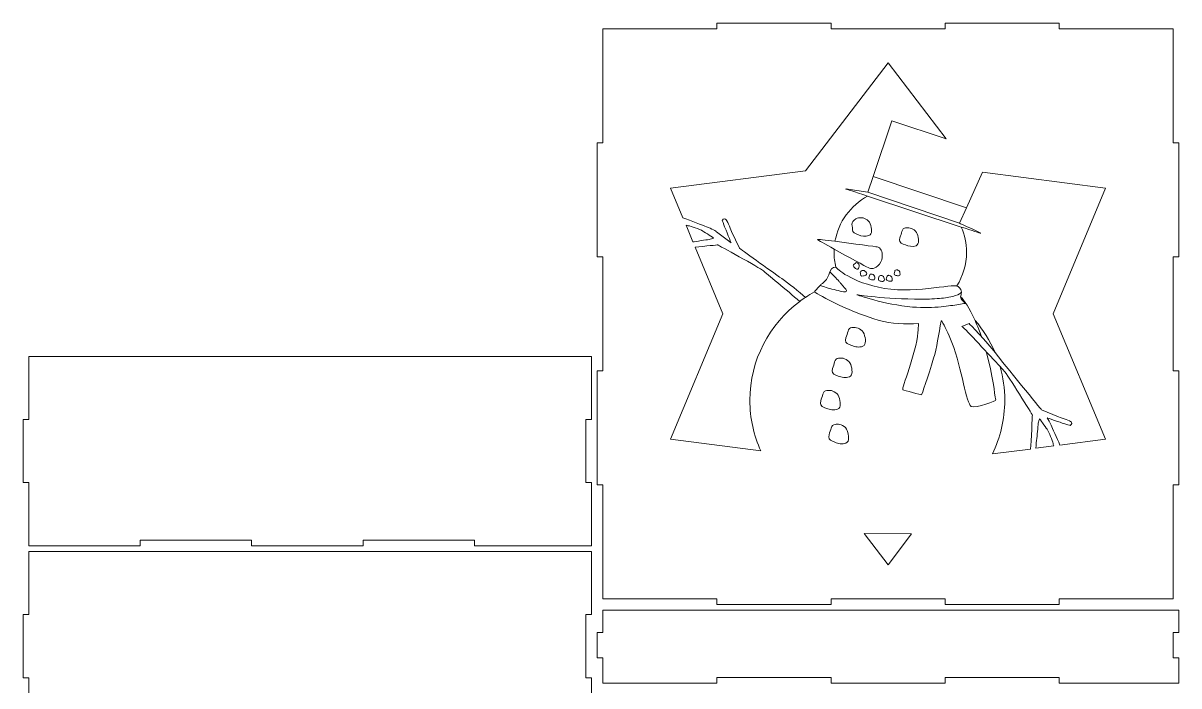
# Model space of a CAD drawing. Header units: centimetres. Extents: x -198 to 198, y -41 to 41.
# Drawn here: x -83 to -22, y -2.4 to 32.6 of the extents above; entities that cross this region are included whole.
import ezdxf

# ---------------------------------------------------------------- set-up
doc = ezdxf.new("R2010")
doc.units = ezdxf.units.CM
doc.header["$MEASUREMENT"] = 0
doc.layers.add('Camada 1', color=7, linetype='Continuous')

msp = doc.modelspace()

# ---------------------------------------------------------------- linework, layer by layer
at = {"layer": 'Camada 1', "color": 250, "lineweight": 9}
for points, knots in [([(-52.38491, 20.25711), (-52.38491, 20.25711), (-52.38491, 14.23711), (-52.38491, 14.23711), (-52.38491, 14.23711), (-52.38491, 14.23711), (-52.68491, 14.23711), (-52.68491, 14.23711), (-52.68491, 14.23711), (-52.68491, 14.23711), (-52.68491, 8.21711), (-52.68491, 8.21711), (-52.68491, 8.21711), (-52.68491, 8.21711), (-52.38491, 8.21711), (-52.38491, 8.21711), (-52.38491, 8.21711), (-52.38491, 8.21711), (-52.38491, 2.19711), (-52.38491, 2.19711), (-52.38491, 2.19711), (-52.38491, 2.19711), (-46.36491, 2.19711), (-46.36491, 2.19711), (-46.36491, 2.19711), (-46.36491, 2.19711), (-46.36491, 1.89711), (-46.36491, 1.89711), (-46.36491, 1.89711), (-46.36491, 1.89711), (-40.34491, 1.89711), (-40.34491, 1.89711), (-40.34491, 1.89711), (-40.34491, 1.89711), (-40.34491, 2.19711), (-40.34491, 2.19711), (-40.34491, 2.19711), (-40.34491, 2.19711), (-34.32491, 2.19711), (-34.32491, 2.19711), (-34.32491, 2.19711), (-34.32491, 2.19711), (-34.32491, 1.89711), (-34.32491, 1.89711), (-34.32491, 1.89711), (-34.32491, 1.89711), (-28.30491, 1.89711), (-28.30491, 1.89711), (-28.30491, 1.89711), (-28.30491, 1.89711), (-28.30491, 2.19711), (-28.30491, 2.19711), (-28.30491, 2.19711), (-28.30491, 2.19711), (-22.28491, 2.19711), (-22.28491, 2.19711), (-22.28491, 2.19711), (-22.28491, 2.19711), (-22.28491, 8.21711), (-22.28491, 8.21711), (-22.28491, 8.21711), (-22.28491, 8.21711), (-21.98491, 8.21711), (-21.98491, 8.21711), (-21.98491, 8.21711), (-21.98491, 8.21711), (-21.98491, 14.23711), (-21.98491, 14.23711), (-21.98491, 14.23711), (-21.98491, 14.23711), (-22.28491, 14.23711), (-22.28491, 14.23711), (-22.28491, 14.23711), (-22.28491, 14.23711), (-22.28491, 20.25711), (-22.28491, 20.25711), (-22.28491, 20.25711), (-22.28491, 20.25711), (-21.98491, 20.25711), (-21.98491, 20.25711), (-21.98491, 20.25711), (-21.98491, 20.25711), (-21.98491, 26.27711), (-21.98491, 26.27711), (-21.98491, 26.27711), (-21.98491, 26.27711), (-22.28491, 26.27711), (-22.28491, 26.27711), (-22.28491, 26.27711), (-22.28491, 26.27711), (-22.28491, 32.29711), (-22.28491, 32.29711), (-22.28491, 32.29711), (-22.28491, 32.29711), (-28.30491, 32.29711), (-28.30491, 32.29711), (-28.30491, 32.29711), (-28.30491, 32.29711), (-28.30491, 32.59711), (-28.30491, 32.59711), (-28.30491, 32.59711), (-28.30491, 32.59711), (-34.32491, 32.59711), (-34.32491, 32.59711), (-34.32491, 32.59711), (-34.32491, 32.59711), (-34.32491, 32.29711), (-34.32491, 32.29711), (-34.32491, 32.29711), (-34.32491, 32.29711), (-40.34491, 32.29711), (-40.34491, 32.29711), (-40.34491, 32.29711), (-40.34491, 32.29711), (-40.34491, 32.59711), (-40.34491, 32.59711), (-40.34491, 32.59711), (-40.34491, 32.59711), (-46.36491, 32.59711), (-46.36491, 32.59711), (-46.36491, 32.59711), (-46.36491, 32.59711), (-46.36491, 32.29711), (-46.36491, 32.29711), (-46.36491, 32.29711), (-46.36491, 32.29711), (-52.38491, 32.29711), (-52.38491, 32.29711), (-52.38491, 32.29711), (-52.38491, 32.29711), (-52.38491, 26.27711), (-52.38491, 26.27711), (-52.38491, 26.27711), (-52.38491, 26.27711), (-52.68491, 26.27711), (-52.68491, 26.27711), (-52.68491, 26.27711), (-52.68491, 26.27711), (-52.68491, 20.25711), (-52.68491, 20.25711), (-52.68491, 20.25711), (-52.68491, 20.25711), (-52.38491, 20.25711), (-52.38491, 20.25711)], [0, 0, 0, 0, 0.02702703, 0.02702703, 0.02702703, 0.02702703, 0.05405405, 0.05405405, 0.05405405, 0.05405405, 0.08108108, 0.08108108, 0.08108108, 0.08108108, 0.10810811, 0.10810811, 0.10810811, 0.10810811, 0.13513514, 0.13513514, 0.13513514, 0.13513514, 0.16216216, 0.16216216, 0.16216216, 0.16216216, 0.18918919, 0.18918919, 0.18918919, 0.18918919, 0.21621622, 0.21621622, 0.21621622, 0.21621622, 0.24324324, 0.24324324, 0.24324324, 0.24324324, 0.27027027, 0.27027027, 0.27027027, 0.27027027, 0.2972973, 0.2972973, 0.2972973, 0.2972973, 0.32432432, 0.32432432, 0.32432432, 0.32432432, 0.35135135, 0.35135135, 0.35135135, 0.35135135, 0.37837838, 0.37837838, 0.37837838, 0.37837838, 0.40540541, 0.40540541, 0.40540541, 0.40540541, 0.43243243, 0.43243243, 0.43243243, 0.43243243, 0.45945946, 0.45945946, 0.45945946, 0.45945946, 0.48648649, 0.48648649, 0.48648649, 0.48648649, 0.51351351, 0.51351351, 0.51351351, 0.51351351, 0.54054054, 0.54054054, 0.54054054, 0.54054054, 0.56756757, 0.56756757, 0.56756757, 0.56756757, 0.59459459, 0.59459459, 0.59459459, 0.59459459, 0.62162162, 0.62162162, 0.62162162, 0.62162162, 0.64864865, 0.64864865, 0.64864865, 0.64864865, 0.67567568, 0.67567568, 0.67567568, 0.67567568, 0.7027027, 0.7027027, 0.7027027, 0.7027027, 0.72972973, 0.72972973, 0.72972973, 0.72972973, 0.75675676, 0.75675676, 0.75675676, 0.75675676, 0.78378378, 0.78378378, 0.78378378, 0.78378378, 0.81081081, 0.81081081, 0.81081081, 0.81081081, 0.83783784, 0.83783784, 0.83783784, 0.83783784, 0.86486486, 0.86486486, 0.86486486, 0.86486486, 0.89189189, 0.89189189, 0.89189189, 0.89189189, 0.91891892, 0.91891892, 0.91891892, 0.91891892, 0.94594595, 0.94594595, 0.94594595, 0.94594595, 1, 1, 1, 1]), ([(-37.33491, 30.49711), (-37.33491, 30.49711), (-34.26347, 26.48379), (-34.26347, 26.48379), (-34.26347, 26.48379), (-34.26347, 26.48379), (-37.13312, 27.43559), (-37.13312, 27.43559), (-37.13312, 27.43559), (-37.13312, 27.43559), (-38.12169, 24.50016), (-38.12169, 24.50016), (-38.12169, 24.50016), (-38.12169, 24.50016), (-38.40119, 23.6703), (-38.40119, 23.6703), (-38.40119, 23.6703), (-38.40119, 23.6703), (-39.55919, 23.83867), (-39.55919, 23.83867), (-39.55919, 23.83867), (-39.55919, 23.83867), (-39.10281, 23.6878), (-38.4212, 23.46265), (-38.4212, 23.46265), (-39.31067, 22.96603), (-39.95533, 22.09876), (-40.13482, 21.07624), (-40.13482, 21.07624), (-40.65222, 21.14146), (-41.05535, 21.18638), (-41.05298, 21.16772), (-41.05298, 21.16772), (-41.05048, 21.14732), (-40.66161, 20.92618), (-40.18119, 20.66044), (-40.18119, 20.66044), (-40.18384, 20.6056), (-40.18518, 20.55044), (-40.18518, 20.49497), (-40.18518, 20.49497), (-40.18518, 20.22711), (-40.15356, 19.96638), (-40.09381, 19.71627), (-40.09381, 19.71627), (-40.09381, 19.71627), (-40.30002, 19.73194), (-40.40984, 19.45911), (-40.40984, 19.45911), (-40.41598, 19.44376), (-40.42191, 19.42752), (-40.42742, 19.4103), (-40.42742, 19.4103), (-40.53089, 19.08679), (-40.63443, 18.98325), (-40.80267, 18.85394), (-40.80267, 18.85394), (-40.83905, 18.82585), (-40.87911, 18.78872), (-40.91955, 18.74771), (-40.91955, 18.74771), (-41.06576, 18.59942), (-41.21652, 18.4007), (-41.21652, 18.4007), (-41.21652, 18.4007), (-41.37808, 18.31117), (-41.53545, 18.21535), (-41.68833, 18.1135), (-41.68833, 18.1135), (-42.03901, 18.41418), (-42.57201, 18.85786), (-42.94264, 19.10542), (-42.94264, 19.10542), (-43.53951, 19.50417), (-45.17397, 20.71066), (-45.17397, 20.71066), (-45.17397, 20.71066), (-45.17397, 20.71066), (-45.58857, 21.58962), (-45.58857, 21.58962), (-45.58857, 21.58962), (-45.68763, 21.80076), (-45.82086, 22.18459), (-45.91554, 22.25118), (-45.91554, 22.25118), (-46.01016, 22.31767), (-46.08113, 22.17668), (-46.08113, 22.17668), (-46.08113, 22.17668), (-46.08113, 22.17668), (-46.01711, 21.97598), (-45.96107, 21.84456), (-45.96107, 21.84456), (-45.90495, 21.7131), (-45.61659, 20.98667), (-45.61659, 20.98667), (-45.61659, 20.98667), (-45.61659, 20.98667), (-46.38692, 21.57109), (-46.38692, 21.57109), (-46.38692, 21.57109), (-46.38692, 21.57109), (-46.65333, 21.76561), (-46.91625, 21.84442), (-46.91625, 21.84442), (-47.1064, 21.90138), (-47.75106, 22.17467), (-48.16343, 22.31732), (-48.16343, 22.31732), (-48.16343, 22.31732), (-48.80971, 23.87206), (-48.80971, 23.87206), (-48.80971, 23.87206), (-48.80971, 23.87206), (-41.69531, 24.79961), (-41.69531, 24.79961), (-41.69531, 24.79961), (-41.69531, 24.79961), (-37.33491, 30.49711), (-37.33491, 30.49711)], [0, 0, 0, 0, 0.03225806, 0.03225806, 0.03225806, 0.03225806, 0.06451613, 0.06451613, 0.06451613, 0.06451613, 0.09677419, 0.09677419, 0.09677419, 0.09677419, 0.12903226, 0.12903226, 0.12903226, 0.12903226, 0.16129032, 0.16129032, 0.16129032, 0.16129032, 0.19354839, 0.19354839, 0.19354839, 0.19354839, 0.22580645, 0.22580645, 0.22580645, 0.22580645, 0.25806452, 0.25806452, 0.25806452, 0.25806452, 0.29032258, 0.29032258, 0.29032258, 0.29032258, 0.32258065, 0.32258065, 0.32258065, 0.32258065, 0.35483871, 0.35483871, 0.35483871, 0.35483871, 0.38709677, 0.38709677, 0.38709677, 0.38709677, 0.41935484, 0.41935484, 0.41935484, 0.41935484, 0.4516129, 0.4516129, 0.4516129, 0.4516129, 0.48387097, 0.48387097, 0.48387097, 0.48387097, 0.51612903, 0.51612903, 0.51612903, 0.51612903, 0.5483871, 0.5483871, 0.5483871, 0.5483871, 0.58064516, 0.58064516, 0.58064516, 0.58064516, 0.61290323, 0.61290323, 0.61290323, 0.61290323, 0.64516129, 0.64516129, 0.64516129, 0.64516129, 0.67741935, 0.67741935, 0.67741935, 0.67741935, 0.70967742, 0.70967742, 0.70967742, 0.70967742, 0.74193548, 0.74193548, 0.74193548, 0.74193548, 0.77419355, 0.77419355, 0.77419355, 0.77419355, 0.80645161, 0.80645161, 0.80645161, 0.80645161, 0.83870968, 0.83870968, 0.83870968, 0.83870968, 0.87096774, 0.87096774, 0.87096774, 0.87096774, 0.90322581, 0.90322581, 0.90322581, 0.90322581, 0.93548387, 0.93548387, 0.93548387, 0.93548387, 1, 1, 1, 1]), ([(-32.34929, 24.71808), (-32.34929, 24.71808), (-25.86011, 23.87206), (-25.86011, 23.87206), (-25.86011, 23.87206), (-25.86011, 23.87206), (-28.61407, 17.24711), (-28.61407, 17.24711), (-28.61407, 17.24711), (-28.61407, 17.24711), (-25.86011, 10.62216), (-25.86011, 10.62216), (-25.86011, 10.62216), (-25.86011, 10.62216), (-28.26095, 10.30913), (-28.26095, 10.30913), (-28.26095, 10.30913), (-28.43031, 10.70167), (-28.6693, 11.19783), (-28.72746, 11.3601), (-28.72746, 11.3601), (-28.77962, 11.50567), (-28.86851, 11.6505), (-28.93613, 11.74918), (-28.93613, 11.74918), (-28.93613, 11.74918), (-28.19559, 11.49935), (-28.06134, 11.45023), (-28.06134, 11.45023), (-27.92713, 11.40114), (-27.7234, 11.34771), (-27.7234, 11.34771), (-27.7234, 11.34771), (-27.7234, 11.34771), (-27.58625, 11.42602), (-27.65772, 11.51707), (-27.65772, 11.51707), (-27.72915, 11.60805), (-28.11939, 11.72095), (-28.33548, 11.80875), (-28.33548, 11.80875), (-28.33548, 11.80875), (-29.23501, 12.17669), (-29.23501, 12.17669), (-29.23501, 12.17669), (-29.23501, 12.17669), (-31.24183, 14.6094), (-31.67128, 15.18439), (-31.67128, 15.18439), (-31.67739, 15.19255), (-31.6836, 15.20084), (-31.68988, 15.2091), (-31.68988, 15.2091), (-31.95347, 15.82619), (-32.31058, 16.39561), (-32.74392, 16.90045), (-32.74392, 16.90045), (-33.04477, 17.58587), (-33.30702, 17.95494), (-33.50292, 18.14865), (-33.50292, 18.14865), (-33.49854, 18.2102), (-33.46911, 18.27383), (-33.46297, 18.37832), (-33.46297, 18.37832), (-33.46265, 18.38323), (-33.46251, 18.38813), (-33.46244, 18.39297), (-33.46244, 18.39297), (-33.45976, 18.60288), (-33.67005, 18.70184), (-33.67005, 18.70184), (-33.67005, 18.70184), (-33.6787, 18.70706), (-33.69006, 18.71126), (-33.70404, 18.71461), (-33.70404, 18.71461), (-33.37933, 19.2331), (-33.19215, 19.84265), (-33.19215, 20.49497), (-33.19215, 20.49497), (-33.19215, 20.96846), (-33.29078, 21.41941), (-33.46904, 21.82935), (-33.46904, 21.82935), (-32.88515, 21.63751), (-32.49067, 21.50856), (-32.44924, 21.4967), (-32.44924, 21.4967), (-32.26816, 21.445), (-33.56245, 22.02655), (-33.56245, 22.02655), (-33.56245, 22.02655), (-33.56245, 22.02655), (-33.19765, 22.83592), (-33.19765, 22.83592), (-33.19765, 22.83592), (-33.19765, 22.83592), (-32.34929, 24.71808), (-32.34929, 24.71808)], [0, 0, 0, 0, 0.03846154, 0.03846154, 0.03846154, 0.03846154, 0.07692308, 0.07692308, 0.07692308, 0.07692308, 0.11538462, 0.11538462, 0.11538462, 0.11538462, 0.15384615, 0.15384615, 0.15384615, 0.15384615, 0.19230769, 0.19230769, 0.19230769, 0.19230769, 0.23076923, 0.23076923, 0.23076923, 0.23076923, 0.26923077, 0.26923077, 0.26923077, 0.26923077, 0.30769231, 0.30769231, 0.30769231, 0.30769231, 0.34615385, 0.34615385, 0.34615385, 0.34615385, 0.38461538, 0.38461538, 0.38461538, 0.38461538, 0.42307692, 0.42307692, 0.42307692, 0.42307692, 0.46153846, 0.46153846, 0.46153846, 0.46153846, 0.5, 0.5, 0.5, 0.5, 0.53846154, 0.53846154, 0.53846154, 0.53846154, 0.57692308, 0.57692308, 0.57692308, 0.57692308, 0.61538462, 0.61538462, 0.61538462, 0.61538462, 0.65384615, 0.65384615, 0.65384615, 0.65384615, 0.69230769, 0.69230769, 0.69230769, 0.69230769, 0.73076923, 0.73076923, 0.73076923, 0.73076923, 0.76923077, 0.76923077, 0.76923077, 0.76923077, 0.80769231, 0.80769231, 0.80769231, 0.80769231, 0.84615385, 0.84615385, 0.84615385, 0.84615385, 0.88461538, 0.88461538, 0.88461538, 0.88461538, 0.92307692, 0.92307692, 0.92307692, 0.92307692, 1, 1, 1, 1]), ([(-38.76924, 22.31922), (-38.65278, 22.33217), (-38.35517, 22.22867), (-38.27757, 21.99575), (-38.27757, 21.99575), (-38.19993, 21.76286), (-38.14815, 21.45234), (-38.34225, 21.3747), (-38.34225, 21.3747), (-38.53635, 21.29706), (-38.73042, 21.34879), (-38.89861, 21.41352), (-38.89861, 21.41352), (-39.06685, 21.4782), (-39.22209, 21.52994), (-39.20914, 21.68522), (-39.20914, 21.68522), (-39.19622, 21.8405), (-39.26095, 21.94404), (-39.23504, 22.04752), (-39.23504, 22.04752), (-39.20917, 22.15103), (-39.0474, 22.26749), (-38.95684, 22.29335), (-38.95684, 22.29335), (-38.86625, 22.31926), (-38.76924, 22.31922), (-38.76924, 22.31922)], [0, 0, 0, 0, 0.125, 0.125, 0.125, 0.125, 0.25, 0.25, 0.25, 0.25, 0.375, 0.375, 0.375, 0.375, 0.5, 0.5, 0.5, 0.5, 0.625, 0.625, 0.625, 0.625, 0.75, 0.75, 0.75, 0.75, 1, 1, 1, 1]), ([(-47.63184, 21.03855), (-47.63184, 21.03855), (-47.9982, 21.9198), (-47.9982, 21.9198), (-47.9982, 21.9198), (-47.94915, 21.90702), (-47.90916, 21.89834), (-47.8846, 21.89605), (-47.8846, 21.89605), (-47.74523, 21.88296), (-47.27114, 21.71204), (-47.1178, 21.61831), (-47.1178, 21.61831), (-46.96439, 21.52454), (-46.53938, 21.25383), (-46.53938, 21.25383), (-46.53938, 21.25383), (-46.53938, 21.25383), (-46.6191, 21.21084), (-46.7225, 21.18462), (-46.7225, 21.18462), (-46.82587, 21.15833), (-47.28158, 21.10391), (-47.57517, 21.04868), (-47.57517, 21.04868), (-47.59235, 21.04547), (-47.61138, 21.04208), (-47.63184, 21.03855)], [0, 0, 0, 0, 0.125, 0.125, 0.125, 0.125, 0.25, 0.25, 0.25, 0.25, 0.375, 0.375, 0.375, 0.375, 0.5, 0.5, 0.5, 0.5, 0.625, 0.625, 0.625, 0.625, 0.75, 0.75, 0.75, 0.75, 1, 1, 1, 1]), ([(-36.28497, 21.78876), (-36.16851, 21.80168), (-35.87094, 21.69817), (-35.7933, 21.46529), (-35.7933, 21.46529), (-35.71566, 21.23237), (-35.66389, 20.92184), (-35.85799, 20.84424), (-35.85799, 20.84424), (-36.05209, 20.7666), (-36.24615, 20.81834), (-36.41435, 20.88302), (-36.41435, 20.88302), (-36.58258, 20.94775), (-36.73782, 20.99948), (-36.72487, 21.15473), (-36.72487, 21.15473), (-36.71195, 21.31001), (-36.64727, 21.41355), (-36.6214, 21.51702), (-36.6214, 21.51702), (-36.59549, 21.62053), (-36.56313, 21.73703), (-36.47258, 21.7629), (-36.47258, 21.7629), (-36.38198, 21.7888), (-36.28497, 21.78876), (-36.28497, 21.78876)], [0, 0, 0, 0, 0.125, 0.125, 0.125, 0.125, 0.25, 0.25, 0.25, 0.25, 0.375, 0.375, 0.375, 0.375, 0.5, 0.5, 0.5, 0.5, 0.625, 0.625, 0.625, 0.625, 0.75, 0.75, 0.75, 0.75, 1, 1, 1, 1]), ([(-44.04777, 10.00133), (-44.04777, 10.00133), (-48.80971, 10.62216), (-48.80971, 10.62216), (-48.80971, 10.62216), (-48.80971, 10.62216), (-46.05575, 17.24711), (-46.05575, 17.24711), (-46.05575, 17.24711), (-46.05575, 17.24711), (-47.51729, 20.763), (-47.51729, 20.763), (-47.51729, 20.763), (-46.98482, 20.82112), (-46.32548, 20.88398), (-46.32548, 20.88398), (-46.32548, 20.88398), (-46.32548, 20.88398), (-44.08899, 19.6783), (-43.91021, 19.51014), (-43.91021, 19.51014), (-43.78224, 19.38973), (-42.6757, 18.4866), (-41.99063, 17.89989), (-41.99063, 17.89989), (-43.59531, 16.69872), (-44.63011, 14.80752), (-44.63011, 12.67998), (-44.63011, 12.67998), (-44.63011, 11.72596), (-44.422, 10.81947), (-44.04777, 10.00133)], [0, 0, 0, 0, 0.11111111, 0.11111111, 0.11111111, 0.11111111, 0.22222222, 0.22222222, 0.22222222, 0.22222222, 0.33333333, 0.33333333, 0.33333333, 0.33333333, 0.44444444, 0.44444444, 0.44444444, 0.44444444, 0.55555556, 0.55555556, 0.55555556, 0.55555556, 0.66666667, 0.66666667, 0.66666667, 0.66666667, 0.77777778, 0.77777778, 0.77777778, 0.77777778, 1, 1, 1, 1]), ([(-38.93895, 19.92675), (-38.905, 19.91129), (-38.84049, 19.83443), (-38.85729, 19.75806), (-38.85729, 19.75806), (-38.87405, 19.68169), (-38.91058, 19.58834), (-38.97636, 19.59879), (-38.97636, 19.59879), (-39.04211, 19.60923), (-39.08675, 19.65508), (-39.12215, 19.70021), (-39.12215, 19.70021), (-39.15758, 19.74535), (-39.1916, 19.78484), (-39.16273, 19.82518), (-39.16273, 19.82518), (-39.13386, 19.86552), (-39.09928, 19.8833), (-39.07528, 19.90737), (-39.07528, 19.90737), (-39.05132, 19.93148), (-39.02347, 19.95801), (-38.99447, 19.95032), (-38.99447, 19.95032), (-38.96546, 19.94263), (-38.93895, 19.92675), (-38.93895, 19.92675)], [0, 0, 0, 0, 0.125, 0.125, 0.125, 0.125, 0.25, 0.25, 0.25, 0.25, 0.375, 0.375, 0.375, 0.375, 0.5, 0.5, 0.5, 0.5, 0.625, 0.625, 0.625, 0.625, 0.75, 0.75, 0.75, 0.75, 1, 1, 1, 1]), ([(-38.74002, 19.51504), (-38.70967, 19.53678), (-38.61089, 19.55432), (-38.55305, 19.5017), (-38.55305, 19.5017), (-38.49524, 19.44905), (-38.43253, 19.37081), (-38.47442, 19.31904), (-38.47442, 19.31904), (-38.51624, 19.26727), (-38.57824, 19.25146), (-38.63506, 19.24327), (-38.63506, 19.24327), (-38.69185, 19.23505), (-38.74302, 19.22527), (-38.76359, 19.27044), (-38.76359, 19.27044), (-38.78417, 19.31561), (-38.78233, 19.35443), (-38.79119, 19.38722), (-38.79119, 19.38722), (-38.80012, 19.42001), (-38.80926, 19.45738), (-38.78812, 19.47866), (-38.78812, 19.47866), (-38.76698, 19.49997), (-38.74002, 19.51504), (-38.74002, 19.51504)], [0, 0, 0, 0, 0.125, 0.125, 0.125, 0.125, 0.25, 0.25, 0.25, 0.25, 0.375, 0.375, 0.375, 0.375, 0.5, 0.5, 0.5, 0.5, 0.625, 0.625, 0.625, 0.625, 0.75, 0.75, 0.75, 0.75, 1, 1, 1, 1]), ([(-36.87775, 19.56367), (-36.84066, 19.56784), (-36.7459, 19.53484), (-36.72117, 19.46066), (-36.72117, 19.46066), (-36.69646, 19.38651), (-36.67995, 19.28763), (-36.74178, 19.26289), (-36.74178, 19.26289), (-36.80361, 19.23819), (-36.8654, 19.25463), (-36.91897, 19.27528), (-36.91897, 19.27528), (-36.97254, 19.29585), (-37.02199, 19.31233), (-37.01786, 19.36181), (-37.01786, 19.36181), (-37.01376, 19.41125), (-36.99315, 19.44421), (-36.98489, 19.47718), (-36.98489, 19.47718), (-36.97667, 19.5101), (-36.96637, 19.54723), (-36.93753, 19.55549), (-36.93753, 19.55549), (-36.90867, 19.56371), (-36.87775, 19.56367), (-36.87775, 19.56367)], [0, 0, 0, 0, 0.125, 0.125, 0.125, 0.125, 0.25, 0.25, 0.25, 0.25, 0.375, 0.375, 0.375, 0.375, 0.5, 0.5, 0.5, 0.5, 0.625, 0.625, 0.625, 0.625, 0.75, 0.75, 0.75, 0.75, 1, 1, 1, 1]), ([(-38.2108, 19.34364), (-38.1737, 19.34773), (-38.07895, 19.3148), (-38.05424, 19.24062), (-38.05424, 19.24062), (-38.02951, 19.16644), (-38.01299, 19.06752), (-38.07482, 19.04282), (-38.07482, 19.04282), (-38.13665, 19.01811), (-38.19844, 19.03459), (-38.25201, 19.0552), (-38.25201, 19.0552), (-38.30559, 19.07581), (-38.35503, 19.09226), (-38.3509, 19.1417), (-38.3509, 19.1417), (-38.34681, 19.19118), (-38.3262, 19.22414), (-38.31794, 19.2571), (-38.31794, 19.2571), (-38.30972, 19.29006), (-38.29941, 19.32715), (-38.27058, 19.33541), (-38.27058, 19.33541), (-38.24171, 19.34364), (-38.2108, 19.34364), (-38.2108, 19.34364)], [0, 0, 0, 0, 0.125, 0.125, 0.125, 0.125, 0.25, 0.25, 0.25, 0.25, 0.375, 0.375, 0.375, 0.375, 0.5, 0.5, 0.5, 0.5, 0.625, 0.625, 0.625, 0.625, 0.75, 0.75, 0.75, 0.75, 1, 1, 1, 1]), ([(-37.70582, 19.26607), (-37.66873, 19.27027), (-37.57397, 19.23727), (-37.54927, 19.16309), (-37.54927, 19.16309), (-37.52453, 19.08891), (-37.50805, 18.99002), (-37.56984, 18.96532), (-37.56984, 18.96532), (-37.63167, 18.94061), (-37.69347, 18.95706), (-37.74704, 18.97767), (-37.74704, 18.97767), (-37.80064, 18.99828), (-37.85009, 19.01476), (-37.84592, 19.0642), (-37.84592, 19.0642), (-37.84183, 19.11364), (-37.82122, 19.14664), (-37.813, 19.17957), (-37.813, 19.17957), (-37.80474, 19.21249), (-37.79443, 19.24966), (-37.7656, 19.25791), (-37.7656, 19.25791), (-37.73677, 19.2661), (-37.70582, 19.26607), (-37.70582, 19.26607)], [0, 0, 0, 0, 0.125, 0.125, 0.125, 0.125, 0.25, 0.25, 0.25, 0.25, 0.375, 0.375, 0.375, 0.375, 0.5, 0.5, 0.5, 0.5, 0.625, 0.625, 0.625, 0.625, 0.75, 0.75, 0.75, 0.75, 1, 1, 1, 1]), ([(-37.29493, 19.27771), (-37.25783, 19.28184), (-37.16308, 19.24884), (-37.13837, 19.1747), (-37.13837, 19.1747), (-37.11364, 19.10052), (-37.09712, 19.00163), (-37.15895, 18.97686), (-37.15895, 18.97686), (-37.22078, 18.95219), (-37.28257, 18.96863), (-37.33615, 18.98928), (-37.33615, 18.98928), (-37.38972, 19.00989), (-37.43916, 19.02634), (-37.43503, 19.07581), (-37.43503, 19.07581), (-37.43094, 19.12522), (-37.41033, 19.15818), (-37.40207, 19.19118), (-37.40207, 19.19118), (-37.39385, 19.22414), (-37.38354, 19.26123), (-37.35471, 19.26945), (-37.35471, 19.26945), (-37.32584, 19.27775), (-37.29493, 19.27771), (-37.29493, 19.27771)], [0, 0, 0, 0, 0.125, 0.125, 0.125, 0.125, 0.25, 0.25, 0.25, 0.25, 0.375, 0.375, 0.375, 0.375, 0.5, 0.5, 0.5, 0.5, 0.625, 0.625, 0.625, 0.625, 0.75, 0.75, 0.75, 0.75, 1, 1, 1, 1]), ([(-39.11636, 16.52612), (-38.9939, 16.5397), (-38.68098, 16.43087), (-38.59931, 16.18595), (-38.59931, 16.18595), (-38.51768, 15.94099), (-38.46327, 15.61445), (-38.66735, 15.53282), (-38.66735, 15.53282), (-38.87148, 15.45119), (-39.07556, 15.50561), (-39.25244, 15.57362), (-39.25244, 15.57362), (-39.42935, 15.64169), (-39.59261, 15.69608), (-39.57899, 15.85937), (-39.57899, 15.85937), (-39.56537, 16.02266), (-39.49736, 16.13157), (-39.47019, 16.24037), (-39.47019, 16.24037), (-39.44294, 16.3492), (-39.40892, 16.47166), (-39.31367, 16.49891), (-39.31367, 16.49891), (-39.21842, 16.52612), (-39.11636, 16.52612), (-39.11636, 16.52612)], [0, 0, 0, 0, 0.125, 0.125, 0.125, 0.125, 0.25, 0.25, 0.25, 0.25, 0.375, 0.375, 0.375, 0.375, 0.5, 0.5, 0.5, 0.5, 0.625, 0.625, 0.625, 0.625, 0.75, 0.75, 0.75, 0.75, 1, 1, 1, 1]), ([(-53.28491, 8.33044), (-53.28491, 8.33044), (-53.28491, 11.66378), (-53.28491, 11.66378), (-53.28491, 11.66378), (-53.28491, 11.66378), (-52.98491, 11.66378), (-52.98491, 11.66378), (-52.98491, 11.66378), (-52.98491, 11.66378), (-52.98491, 14.99711), (-52.98491, 14.99711), (-52.98491, 14.99711), (-52.98491, 14.99711), (-82.68491, 14.99711), (-82.68491, 14.99711), (-82.68491, 14.99711), (-82.68491, 14.99711), (-82.68491, 11.66378), (-82.68491, 11.66378), (-82.68491, 11.66378), (-82.68491, 11.66378), (-82.98491, 11.66378), (-82.98491, 11.66378), (-82.98491, 11.66378), (-82.98491, 11.66378), (-82.98491, 8.33044), (-82.98491, 8.33044), (-82.98491, 8.33044), (-82.98491, 8.33044), (-82.68491, 8.33044), (-82.68491, 8.33044), (-82.68491, 8.33044), (-82.68491, 8.33044), (-82.68491, 4.99711), (-82.68491, 4.99711), (-82.68491, 4.99711), (-82.68491, 4.99711), (-76.80491, 4.99711), (-76.80491, 4.99711), (-76.80491, 4.99711), (-76.80491, 4.99711), (-76.80491, 5.29711), (-76.80491, 5.29711), (-76.80491, 5.29711), (-76.80491, 5.29711), (-70.92491, 5.29711), (-70.92491, 5.29711), (-70.92491, 5.29711), (-70.92491, 5.29711), (-70.92491, 4.99711), (-70.92491, 4.99711), (-70.92491, 4.99711), (-70.92491, 4.99711), (-65.04491, 4.99711), (-65.04491, 4.99711), (-65.04491, 4.99711), (-65.04491, 4.99711), (-65.04491, 5.29711), (-65.04491, 5.29711), (-65.04491, 5.29711), (-65.04491, 5.29711), (-59.16491, 5.29711), (-59.16491, 5.29711), (-59.16491, 5.29711), (-59.16491, 5.29711), (-59.16491, 4.99711), (-59.16491, 4.99711), (-59.16491, 4.99711), (-59.16491, 4.99711), (-52.98491, 4.99711), (-52.98491, 4.99711), (-52.98491, 4.99711), (-52.98491, 4.99711), (-52.98491, 8.33044), (-52.98491, 8.33044), (-52.98491, 8.33044), (-52.98491, 8.33044), (-53.28491, 8.33044), (-53.28491, 8.33044)], [0, 0, 0, 0, 0.04761905, 0.04761905, 0.04761905, 0.04761905, 0.0952381, 0.0952381, 0.0952381, 0.0952381, 0.14285714, 0.14285714, 0.14285714, 0.14285714, 0.19047619, 0.19047619, 0.19047619, 0.19047619, 0.23809524, 0.23809524, 0.23809524, 0.23809524, 0.28571429, 0.28571429, 0.28571429, 0.28571429, 0.33333333, 0.33333333, 0.33333333, 0.33333333, 0.38095238, 0.38095238, 0.38095238, 0.38095238, 0.42857143, 0.42857143, 0.42857143, 0.42857143, 0.47619048, 0.47619048, 0.47619048, 0.47619048, 0.52380952, 0.52380952, 0.52380952, 0.52380952, 0.57142857, 0.57142857, 0.57142857, 0.57142857, 0.61904762, 0.61904762, 0.61904762, 0.61904762, 0.66666667, 0.66666667, 0.66666667, 0.66666667, 0.71428571, 0.71428571, 0.71428571, 0.71428571, 0.76190476, 0.76190476, 0.76190476, 0.76190476, 0.80952381, 0.80952381, 0.80952381, 0.80952381, 0.85714286, 0.85714286, 0.85714286, 0.85714286, 0.9047619, 0.9047619, 0.9047619, 0.9047619, 1, 1, 1, 1]), ([(-39.82303, 14.90997), (-39.70057, 14.92359), (-39.38764, 14.81476), (-39.30598, 14.56984), (-39.30598, 14.56984), (-39.22435, 14.32488), (-39.16993, 13.99834), (-39.37402, 13.91671), (-39.37402, 13.91671), (-39.57814, 13.83508), (-39.78223, 13.88946), (-39.95911, 13.95754), (-39.95911, 13.95754), (-40.13602, 14.02555), (-40.29928, 14.08), (-40.28565, 14.24326), (-40.28565, 14.24326), (-40.27203, 14.40651), (-40.20403, 14.51545), (-40.17682, 14.62426), (-40.17682, 14.62426), (-40.14961, 14.73309), (-40.11555, 14.85559), (-40.02034, 14.8828), (-40.02034, 14.8828), (-39.92509, 14.91004), (-39.82303, 14.90997), (-39.82303, 14.90997)], [0, 0, 0, 0, 0.125, 0.125, 0.125, 0.125, 0.25, 0.25, 0.25, 0.25, 0.375, 0.375, 0.375, 0.375, 0.5, 0.5, 0.5, 0.5, 0.625, 0.625, 0.625, 0.625, 0.75, 0.75, 0.75, 0.75, 1, 1, 1, 1]), ([(-29.81784, 10.10618), (-29.81784, 10.10618), (-31.83059, 9.84375), (-31.83059, 9.84375), (-31.83059, 9.84375), (-31.40953, 10.70242), (-31.17375, 11.66427), (-31.17375, 12.67998), (-31.17375, 12.67998), (-31.17375, 13.29531), (-31.26025, 13.89098), (-31.4222, 14.45585), (-31.4222, 14.45585), (-31.31897, 14.345), (-31.2456, 14.26747), (-31.21635, 14.23951), (-31.21635, 14.23951), (-31.03901, 14.0698), (-29.71761, 11.89966), (-29.71761, 11.89966), (-29.71761, 11.89966), (-29.71761, 11.89966), (-29.77846, 10.46865), (-29.81689, 10.11475), (-29.81689, 10.11475), (-29.81689, 10.11475), (-29.81784, 10.10618), (-29.81784, 10.10618)], [0, 0, 0, 0, 0.125, 0.125, 0.125, 0.125, 0.25, 0.25, 0.25, 0.25, 0.375, 0.375, 0.375, 0.375, 0.5, 0.5, 0.5, 0.5, 0.625, 0.625, 0.625, 0.625, 0.75, 0.75, 0.75, 0.75, 1, 1, 1, 1]), ([(-40.44411, 13.20207), (-40.32165, 13.21566), (-40.00869, 13.10685), (-39.92706, 12.86194), (-39.92706, 12.86194), (-39.84543, 12.61698), (-39.79098, 12.29043), (-39.9951, 12.20881), (-39.9951, 12.20881), (-40.19923, 12.12714), (-40.40328, 12.1816), (-40.58019, 12.24964), (-40.58019, 12.24964), (-40.7571, 12.31764), (-40.92036, 12.37206), (-40.90674, 12.53535), (-40.90674, 12.53535), (-40.89312, 12.69861), (-40.82511, 12.80752), (-40.7979, 12.91632), (-40.7979, 12.91632), (-40.77069, 13.02519), (-40.73664, 13.14769), (-40.64139, 13.17489), (-40.64139, 13.17489), (-40.54617, 13.2021), (-40.44411, 13.20207), (-40.44411, 13.20207)], [0, 0, 0, 0, 0.125, 0.125, 0.125, 0.125, 0.25, 0.25, 0.25, 0.25, 0.375, 0.375, 0.375, 0.375, 0.5, 0.5, 0.5, 0.5, 0.625, 0.625, 0.625, 0.625, 0.75, 0.75, 0.75, 0.75, 1, 1, 1, 1]), ([(-28.58975, 10.26629), (-28.58975, 10.26629), (-29.53858, 10.1426), (-29.53858, 10.1426), (-29.53858, 10.1426), (-29.52196, 10.3415), (-29.50333, 10.5423), (-29.48748, 10.66031), (-29.48748, 10.66031), (-29.44771, 10.9564), (-29.41732, 11.41434), (-29.39654, 11.51894), (-29.39654, 11.51894), (-29.37572, 11.62354), (-29.337, 11.70545), (-29.337, 11.70545), (-29.337, 11.70545), (-29.337, 11.70545), (-29.04433, 11.2952), (-28.94263, 11.14701), (-28.94263, 11.14701), (-28.84095, 10.99875), (-28.64551, 10.53425), (-28.62504, 10.39584), (-28.62504, 10.39584), (-28.62102, 10.36856), (-28.608, 10.32251), (-28.58975, 10.26629)], [0, 0, 0, 0, 0.125, 0.125, 0.125, 0.125, 0.25, 0.25, 0.25, 0.25, 0.375, 0.375, 0.375, 0.375, 0.5, 0.5, 0.5, 0.5, 0.625, 0.625, 0.625, 0.625, 0.75, 0.75, 0.75, 0.75, 1, 1, 1, 1]), ([(-40.00417, 11.41653), (-39.88171, 11.43011), (-39.56879, 11.32124), (-39.48713, 11.07636), (-39.48713, 11.07636), (-39.4055, 10.83144), (-39.35108, 10.50489), (-39.55517, 10.42323), (-39.55517, 10.42323), (-39.75929, 10.34157), (-39.96338, 10.39602), (-40.14029, 10.46403), (-40.14029, 10.46403), (-40.31717, 10.5321), (-40.48042, 10.58652), (-40.4668, 10.74981), (-40.4668, 10.74981), (-40.45321, 10.91307), (-40.38517, 11.02197), (-40.358, 11.13081), (-40.358, 11.13081), (-40.33076, 11.23961), (-40.29673, 11.36211), (-40.20148, 11.38932), (-40.20148, 11.38932), (-40.10623, 11.41656), (-40.00417, 11.41653), (-40.00417, 11.41653)], [0, 0, 0, 0, 0.125, 0.125, 0.125, 0.125, 0.25, 0.25, 0.25, 0.25, 0.375, 0.375, 0.375, 0.375, 0.5, 0.5, 0.5, 0.5, 0.625, 0.625, 0.625, 0.625, 0.75, 0.75, 0.75, 0.75, 1, 1, 1, 1]), ([(-36.08858, 5.62561), (-36.08858, 5.62561), (-37.33491, 3.99711), (-37.33491, 3.99711), (-37.33491, 3.99711), (-37.33491, 3.99711), (-38.59042, 5.63761), (-38.59042, 5.63761), (-38.59042, 5.63761), (-38.59042, 5.63761), (-36.08858, 5.62561), (-36.08858, 5.62561)], [0, 0, 0, 0, 0.25, 0.25, 0.25, 0.25, 0.5, 0.5, 0.5, 0.5, 1, 1, 1, 1]), ([(-53.28491, -1.96956), (-53.28491, -1.96956), (-53.28491, 1.36378), (-53.28491, 1.36378), (-53.28491, 1.36378), (-53.28491, 1.36378), (-52.98491, 1.36378), (-52.98491, 1.36378), (-52.98491, 1.36378), (-52.98491, 1.36378), (-52.98491, 4.69711), (-52.98491, 4.69711), (-52.98491, 4.69711), (-52.98491, 4.69711), (-82.68491, 4.69711), (-82.68491, 4.69711), (-82.68491, 4.69711), (-82.68491, 4.69711), (-82.68491, 1.36378), (-82.68491, 1.36378), (-82.68491, 1.36378), (-82.68491, 1.36378), (-82.98491, 1.36378), (-82.98491, 1.36378), (-82.98491, 1.36378), (-82.98491, 1.36378), (-82.98491, -1.96956), (-82.98491, -1.96956), (-82.98491, -1.96956), (-82.98491, -1.96956), (-82.68491, -1.96956), (-82.68491, -1.96956), (-82.68491, -1.96956), (-82.68491, -1.96956), (-82.68491, -5.30289), (-82.68491, -5.30289), (-82.68491, -5.30289), (-82.68491, -5.30289), (-76.80491, -5.30289), (-76.80491, -5.30289), (-76.80491, -5.30289), (-76.80491, -5.30289), (-76.80491, -5.00289), (-76.80491, -5.00289), (-76.80491, -5.00289), (-76.80491, -5.00289), (-70.92491, -5.00289), (-70.92491, -5.00289), (-70.92491, -5.00289), (-70.92491, -5.00289), (-70.92491, -5.30289), (-70.92491, -5.30289), (-70.92491, -5.30289), (-70.92491, -5.30289), (-65.04491, -5.30289), (-65.04491, -5.30289), (-65.04491, -5.30289), (-65.04491, -5.30289), (-65.04491, -5.00289), (-65.04491, -5.00289), (-65.04491, -5.00289), (-65.04491, -5.00289), (-59.16491, -5.00289), (-59.16491, -5.00289), (-59.16491, -5.00289), (-59.16491, -5.00289), (-59.16491, -5.30289), (-59.16491, -5.30289), (-59.16491, -5.30289), (-59.16491, -5.30289), (-52.98491, -5.30289), (-52.98491, -5.30289), (-52.98491, -5.30289), (-52.98491, -5.30289), (-52.98491, -1.96956), (-52.98491, -1.96956), (-52.98491, -1.96956), (-52.98491, -1.96956), (-53.28491, -1.96956), (-53.28491, -1.96956)], [0, 0, 0, 0, 0.04761905, 0.04761905, 0.04761905, 0.04761905, 0.0952381, 0.0952381, 0.0952381, 0.0952381, 0.14285714, 0.14285714, 0.14285714, 0.14285714, 0.19047619, 0.19047619, 0.19047619, 0.19047619, 0.23809524, 0.23809524, 0.23809524, 0.23809524, 0.28571429, 0.28571429, 0.28571429, 0.28571429, 0.33333333, 0.33333333, 0.33333333, 0.33333333, 0.38095238, 0.38095238, 0.38095238, 0.38095238, 0.42857143, 0.42857143, 0.42857143, 0.42857143, 0.47619048, 0.47619048, 0.47619048, 0.47619048, 0.52380952, 0.52380952, 0.52380952, 0.52380952, 0.57142857, 0.57142857, 0.57142857, 0.57142857, 0.61904762, 0.61904762, 0.61904762, 0.61904762, 0.66666667, 0.66666667, 0.66666667, 0.66666667, 0.71428571, 0.71428571, 0.71428571, 0.71428571, 0.76190476, 0.76190476, 0.76190476, 0.76190476, 0.80952381, 0.80952381, 0.80952381, 0.80952381, 0.85714286, 0.85714286, 0.85714286, 0.85714286, 0.9047619, 0.9047619, 0.9047619, 0.9047619, 1, 1, 1, 1]), ([(-21.98491, 1.59711), (-21.98491, 1.59711), (-52.38491, 1.59711), (-52.38491, 1.59711), (-52.38491, 1.59711), (-52.38491, 1.59711), (-52.38491, 0.41378), (-52.38491, 0.41378), (-52.38491, 0.41378), (-52.38491, 0.41378), (-52.68491, 0.41378), (-52.68491, 0.41378), (-52.68491, 0.41378), (-52.68491, 0.41378), (-52.68491, -0.91956), (-52.68491, -0.91956), (-52.68491, -0.91956), (-52.68491, -0.91956), (-52.38491, -0.91956), (-52.38491, -0.91956), (-52.38491, -0.91956), (-52.38491, -0.91956), (-52.38491, -2.25289), (-52.38491, -2.25289), (-52.38491, -2.25289), (-52.38491, -2.25289), (-46.36491, -2.25289), (-46.36491, -2.25289), (-46.36491, -2.25289), (-46.36491, -2.25289), (-46.36491, -1.95289), (-46.36491, -1.95289), (-46.36491, -1.95289), (-46.36491, -1.95289), (-40.34491, -1.95289), (-40.34491, -1.95289), (-40.34491, -1.95289), (-40.34491, -1.95289), (-40.34491, -2.25289), (-40.34491, -2.25289), (-40.34491, -2.25289), (-40.34491, -2.25289), (-34.32491, -2.25289), (-34.32491, -2.25289), (-34.32491, -2.25289), (-34.32491, -2.25289), (-34.32491, -1.95289), (-34.32491, -1.95289), (-34.32491, -1.95289), (-34.32491, -1.95289), (-28.30491, -1.95289), (-28.30491, -1.95289), (-28.30491, -1.95289), (-28.30491, -1.95289), (-28.30491, -2.25289), (-28.30491, -2.25289), (-28.30491, -2.25289), (-28.30491, -2.25289), (-21.98491, -2.25289), (-21.98491, -2.25289), (-21.98491, -2.25289), (-21.98491, -2.25289), (-21.98491, -0.91956), (-21.98491, -0.91956), (-21.98491, -0.91956), (-21.98491, -0.91956), (-22.28491, -0.91956), (-22.28491, -0.91956), (-22.28491, -0.91956), (-22.28491, -0.91956), (-22.28491, 0.41378), (-22.28491, 0.41378), (-22.28491, 0.41378), (-22.28491, 0.41378), (-21.98491, 0.41378), (-21.98491, 0.41378), (-21.98491, 0.41378), (-21.98491, 0.41378), (-21.98491, 1.59711), (-21.98491, 1.59711)], [0, 0, 0, 0, 0.04761905, 0.04761905, 0.04761905, 0.04761905, 0.0952381, 0.0952381, 0.0952381, 0.0952381, 0.14285714, 0.14285714, 0.14285714, 0.14285714, 0.19047619, 0.19047619, 0.19047619, 0.19047619, 0.23809524, 0.23809524, 0.23809524, 0.23809524, 0.28571429, 0.28571429, 0.28571429, 0.28571429, 0.33333333, 0.33333333, 0.33333333, 0.33333333, 0.38095238, 0.38095238, 0.38095238, 0.38095238, 0.42857143, 0.42857143, 0.42857143, 0.42857143, 0.47619048, 0.47619048, 0.47619048, 0.47619048, 0.52380952, 0.52380952, 0.52380952, 0.52380952, 0.57142857, 0.57142857, 0.57142857, 0.57142857, 0.61904762, 0.61904762, 0.61904762, 0.61904762, 0.66666667, 0.66666667, 0.66666667, 0.66666667, 0.71428571, 0.71428571, 0.71428571, 0.71428571, 0.76190476, 0.76190476, 0.76190476, 0.76190476, 0.80952381, 0.80952381, 0.80952381, 0.80952381, 0.85714286, 0.85714286, 0.85714286, 0.85714286, 0.9047619, 0.9047619, 0.9047619, 0.9047619, 1, 1, 1, 1])]:
    msp.add_open_spline(points, degree=3, knots=knots, dxfattribs=at)
at = {"layer": 'Camada 1', "color": 240, "lineweight": 9}
for points in [[(-38.1217, 24.50016), (-38.1217, 24.50016), (-33.19765, 22.83593), (-33.19765, 22.83593)], [(-33.46903, 21.82934), (-33.46903, 21.82934), (-38.42121, 23.46264), (-38.42121, 23.46264)], [(-38.40118, 23.6703), (-38.40118, 23.6703), (-33.56244, 22.02656), (-33.56244, 22.02656)], [(-41.68832, 18.1135), (-41.78509, 18.05616), (-41.88586, 17.98495), (-41.99062, 17.8999)], [(-27.7234, 11.34772), (-27.7234, 11.34772), (-27.58625, 11.42602), (-27.65772, 11.51709)], [(-29.5386, 10.14258), (-29.52195, 10.34142), (-29.50334, 10.54229), (-29.48748, 10.66031)], [(-29.8169, 10.11474), (-29.81722, 10.11187), (-29.81756, 10.10901), (-29.81785, 10.10617)]]:
    msp.add_open_spline(points, degree=3, dxfattribs=at)
for points, knots in [([(-40.18118, 20.66046), (-39.46982, 20.26857), (-38.48661, 19.7376), (-38.38758, 19.68626), (-38.38758, 19.68626), (-38.21291, 19.59568), (-38.03175, 19.59568), (-37.79239, 19.87387), (-37.79239, 19.87387), (-37.55302, 20.15205), (-37.64359, 20.56606), (-37.72769, 20.66313), (-37.72769, 20.66313), (-37.81178, 20.76016), (-37.92827, 20.77955), (-37.92827, 20.77955), (-37.92827, 20.77955), (-37.92827, 20.77955), (-39.22625, 20.96027), (-40.13482, 21.07626)], [0, 0, 0, 0, 0.16666667, 0.16666667, 0.16666667, 0.16666667, 0.33333333, 0.33333333, 0.33333333, 0.33333333, 0.5, 0.5, 0.5, 0.5, 0.66666667, 0.66666667, 0.66666667, 0.66666667, 1, 1, 1, 1]), ([(-40.09382, 19.71628), (-40.09382, 19.71628), (-39.54755, 19.03507), (-37.83963, 18.64688), (-37.83963, 18.64688), (-36.13169, 18.25873), (-33.90434, 18.84329), (-33.67004, 18.70183)], [0, 0, 0, 0, 0.33333333, 0.33333333, 0.33333333, 0.33333333, 1, 1, 1, 1]), ([(-40.91954, 18.74771), (-40.8547, 18.71795), (-40.7772, 18.68975), (-40.69138, 18.6626), (-40.69138, 18.6626), (-40.45169, 18.58682), (-40.1463, 18.51902), (-39.86453, 18.44613), (-39.86453, 18.44613), (-39.31467, 18.30383), (-39.55404, 18.53023), (-39.81283, 18.83432), (-39.81283, 18.83432), (-39.846, 18.87334), (-39.88042, 18.91294), (-39.91579, 18.95289), (-39.91579, 18.95289), (-40.06695, 19.1233), (-40.23627, 19.2993), (-40.40983, 19.45911)], [0, 0, 0, 0, 0.16666667, 0.16666667, 0.16666667, 0.16666667, 0.33333333, 0.33333333, 0.33333333, 0.33333333, 0.5, 0.5, 0.5, 0.5, 0.66666667, 0.66666667, 0.66666667, 0.66666667, 1, 1, 1, 1]), ([(-32.15853, 15.25198), (-31.78589, 13.94559), (-31.71083, 12.9782), (-31.66281, 12.74743), (-31.66281, 12.74743), (-31.6556, 12.7127), (-31.64897, 12.69466), (-31.64205, 12.69466), (-31.64205, 12.69466), (-31.57634, 12.69466), (-32.69015, 12.21596), (-32.94891, 12.35829), (-32.94891, 12.35829), (-33.20772, 12.5006), (-33.41487, 14.28618), (-33.97127, 15.73537), (-33.97127, 15.73537), (-34.15725, 16.21986), (-34.34194, 16.58844), (-34.501, 16.86984), (-34.501, 16.86984), (-34.51353, 16.86767), (-34.5261, 16.86547), (-34.53875, 16.8633), (-34.53875, 16.8633), (-34.64067, 16.1932), (-34.77991, 15.39944), (-34.92884, 14.90725), (-34.92884, 14.90725), (-35.22648, 13.92388), (-35.56287, 12.96642), (-35.56287, 12.96642), (-35.56287, 12.96642), (-35.56287, 12.96642), (-36.49448, 13.19927), (-36.55921, 13.23803), (-36.55921, 13.23803), (-36.62388, 13.27694), (-35.86045, 15.15307), (-35.75694, 16.2658), (-35.75694, 16.2658), (-35.74214, 16.42498), (-35.73158, 16.57924), (-35.72399, 16.72675), (-35.72399, 16.72675), (-36.43045, 16.68629), (-37.17391, 16.72088), (-37.80079, 16.9), (-37.80079, 16.9), (-39.61219, 17.41755), (-41.21654, 18.40069), (-41.21654, 18.40069)], [0, 0, 0, 0, 0.07142857, 0.07142857, 0.07142857, 0.07142857, 0.14285714, 0.14285714, 0.14285714, 0.14285714, 0.21428571, 0.21428571, 0.21428571, 0.21428571, 0.28571429, 0.28571429, 0.28571429, 0.28571429, 0.35714286, 0.35714286, 0.35714286, 0.35714286, 0.42857143, 0.42857143, 0.42857143, 0.42857143, 0.5, 0.5, 0.5, 0.5, 0.57142857, 0.57142857, 0.57142857, 0.57142857, 0.64285714, 0.64285714, 0.64285714, 0.64285714, 0.71428571, 0.71428571, 0.71428571, 0.71428571, 0.78571429, 0.78571429, 0.78571429, 0.78571429, 0.85714286, 0.85714286, 0.85714286, 0.85714286, 1, 1, 1, 1]), ([(-33.46243, 18.39296), (-33.46243, 18.39296), (-33.52021, 18.23088), (-34.12506, 18.12016), (-34.12506, 18.12016), (-34.34437, 18.08004), (-34.63558, 18.04669), (-35.02196, 18.03028), (-35.02196, 18.03028), (-35.18815, 18.02321), (-35.372, 18.01928), (-35.57529, 18.01928), (-35.57529, 18.01928), (-37.55494, 18.01928), (-38.97816, 18.25216), (-38.97816, 18.25216), (-38.97816, 18.25216), (-38.97816, 18.25216), (-37.55494, 17.73461), (-36.04105, 17.60519), (-36.04105, 17.60519), (-35.45328, 17.55496), (-34.95136, 17.57303), (-34.52537, 17.61465), (-34.52537, 17.61465), (-34.16924, 17.64939), (-33.86624, 17.70066), (-33.61052, 17.74234), (-33.61052, 17.74234), (-33.48217, 17.76327), (-33.36578, 17.78174), (-33.26055, 17.79453), (-33.26055, 17.79453), (-33.28825, 17.8284), (-33.32102, 17.86328), (-33.35941, 17.89958), (-33.35941, 17.89958), (-33.48168, 18.01508), (-33.50765, 18.08059), (-33.5029, 18.14864)], [0, 0, 0, 0, 0.09090909, 0.09090909, 0.09090909, 0.09090909, 0.18181818, 0.18181818, 0.18181818, 0.18181818, 0.27272727, 0.27272727, 0.27272727, 0.27272727, 0.36363636, 0.36363636, 0.36363636, 0.36363636, 0.45454545, 0.45454545, 0.45454545, 0.45454545, 0.54545455, 0.54545455, 0.54545455, 0.54545455, 0.63636364, 0.63636364, 0.63636364, 0.63636364, 0.72727273, 0.72727273, 0.72727273, 0.72727273, 0.81818182, 0.81818182, 0.81818182, 0.81818182, 1, 1, 1, 1]), ([(-31.67129, 15.18439), (-32.10078, 15.75945), (-33.05983, 16.728), (-33.05983, 16.728), (-33.05983, 16.728), (-33.05983, 16.728), (-33.43279, 16.57493), (-33.43279, 16.57493), (-33.43279, 16.57493), (-33.23629, 16.43427), (-31.94548, 15.01771), (-31.42217, 14.45587)], [0, 0, 0, 0, 0.25, 0.25, 0.25, 0.25, 0.5, 0.5, 0.5, 0.5, 1, 1, 1, 1]), ([(-32.7439, 16.90044), (-32.68019, 16.75533), (-32.61474, 16.59597), (-32.54781, 16.42113), (-32.54781, 16.42113), (-32.49941, 16.29469), (-32.45379, 16.16992), (-32.4108, 16.04713)], [0, 0, 0, 0, 0.33333333, 0.33333333, 0.33333333, 0.33333333, 1, 1, 1, 1])]:
    msp.add_open_spline(points, degree=3, knots=knots, dxfattribs=at)

doc.saveas('drawing.dxf')
